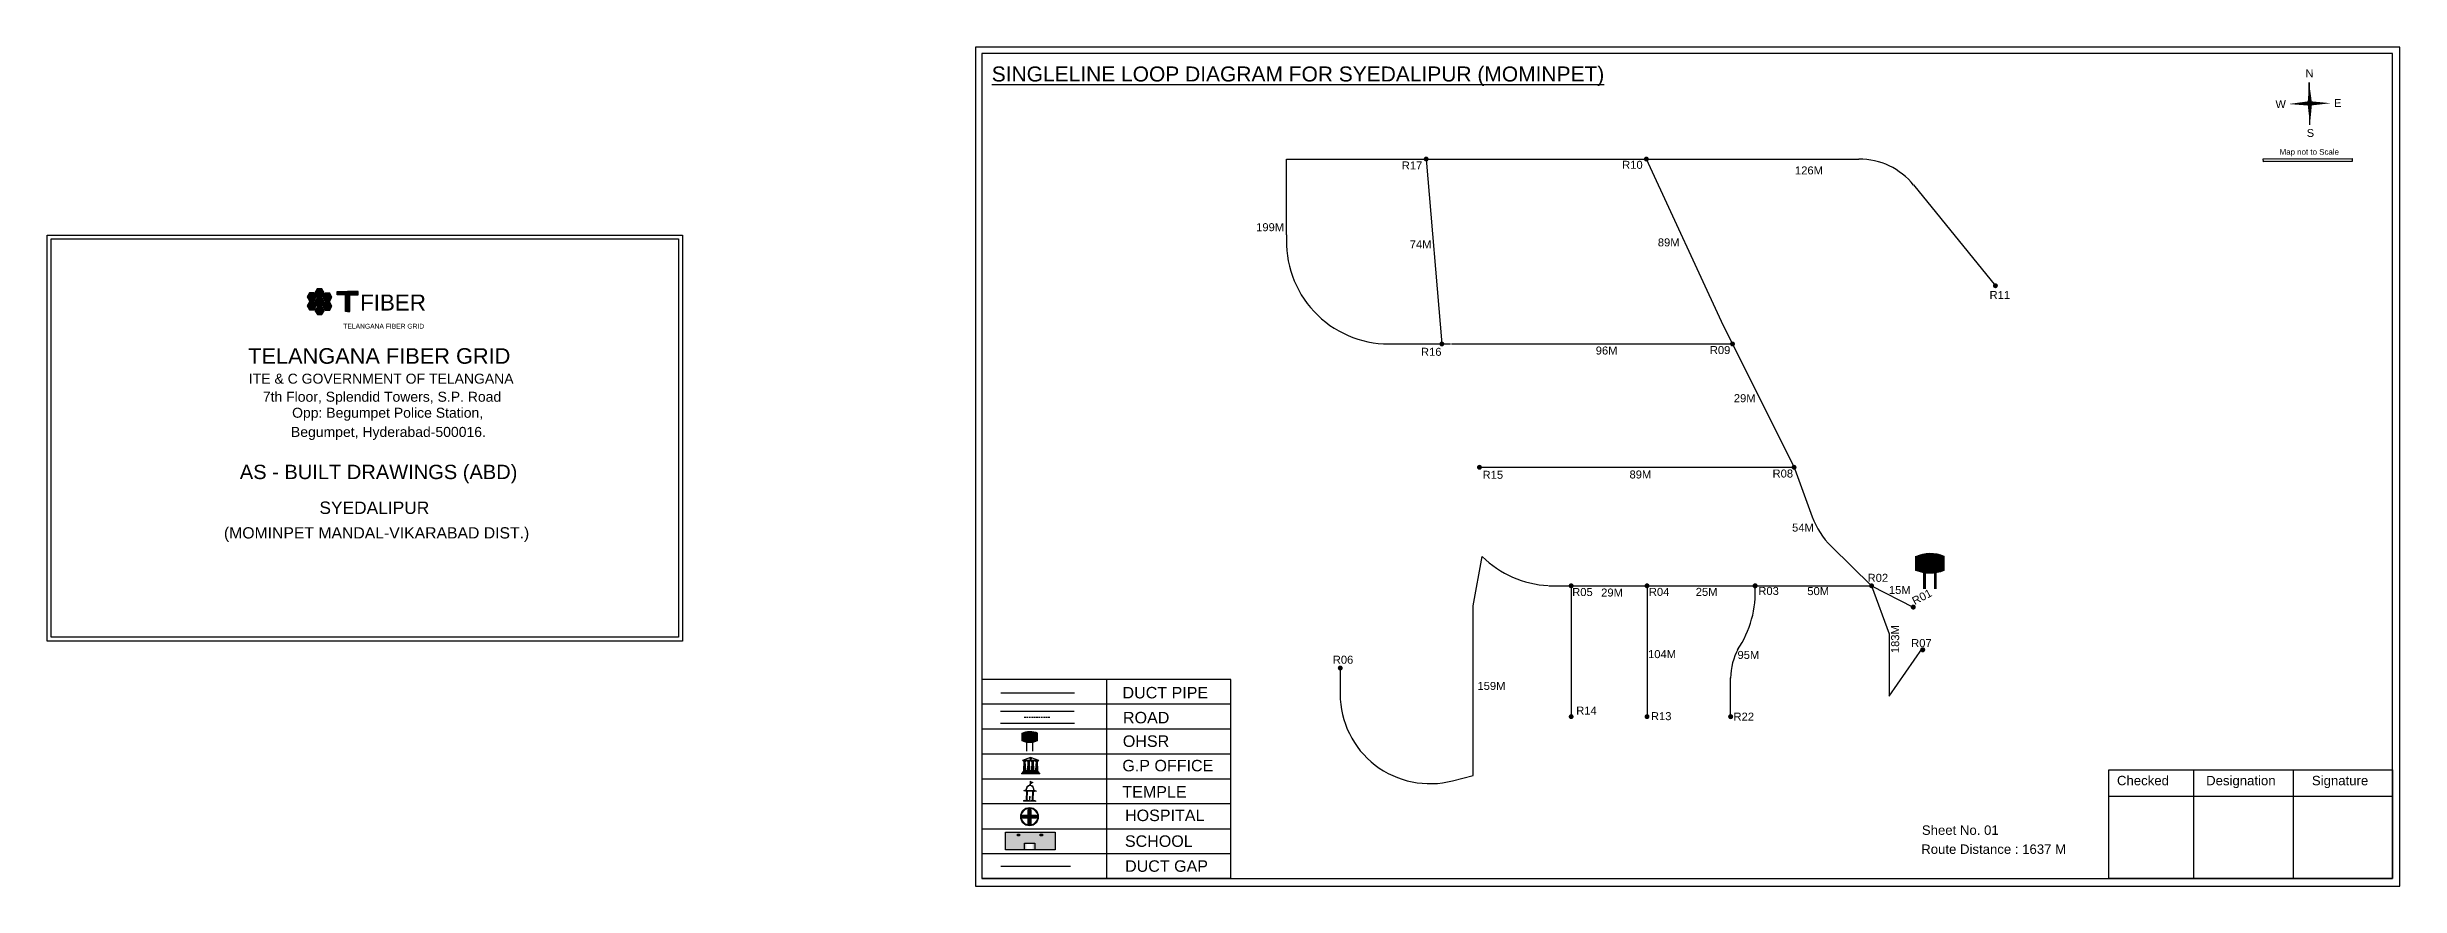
# Model space of a CAD drawing. Header units: inches. Extents: x 660 to 7040, y 655 to 1179.
# Drawn here: x 660 to 2131, y 655 to 1179 of the extents above; entities that cross this region are included whole.
import ezdxf
from ezdxf.enums import TextEntityAlignment as Align

# ---------------------------------------------------------------- set-up
doc = ezdxf.new("R2010")
doc.units = ezdxf.units.IN
doc.header["$MEASUREMENT"] = 0
doc.linetypes.add('DASHEDX2', pattern=[1.5, 1, -0.5])
for name, color, linetype in [('Asbuilt_title', 7, 'Continuous'), ('LANDMARK', 7, 'Continuous'), ('OHT', 7, 'Continuous'), ('pipe', 5, 'Continuous'), ('ROW', 5, 'Continuous')]:
    doc.layers.add(name, color=color, linetype=linetype)
doc.styles.add('200', font='swisse.ttf')
doc.styles.get("Standard").update_dxf_attribs({"font": 'arial.ttf'})

# ---------------------------------------------------------------- blocks, each defined once
blk = doc.blocks.new('OHT')
at = {"linetype": 'Continuous', "lineweight": 0, "true_color": 0x0ffffc}
blk.add_hatch(color=4, dxfattribs=at).paths.add_polyline_path([(0.012, 1), (0, 1, 0.101323), (-0.4, 0.916), (-0.4, 0.525, 0.194075), (0.399, 0.521), (0.399, 0.921, 0.097877)])
at = {"color": 4, "linetype": 'Continuous', "lineweight": 0, "true_color": 0x0ffffc, "flags": 128}
for points in [[(-0.4, 0.525), (-0.4, 0.916)], [(0.399, 0.521), (0.399, 0.921)]]:
    blk.add_lwpolyline(points, dxfattribs=at)
at = {"color": 4, "linetype": 'Continuous', "lineweight": 0, "true_color": 0x0ffffc, "const_width": 0.075, "flags": 128}
for points in [[(-0.15, 0), (-0.15, 0.475)], [(0.15, 0), (0.15, 0.473)]]:
    blk.add_lwpolyline(points, dxfattribs=at)
at = {"color": 4, "linetype": 'Continuous', "lineweight": 0, "true_color": 0x0ffffc}
for centre, radius, start, end in [((0.006, -0.019), 1.019, 67.31091, 113.47108), ((0.004, 1.513), 1.068, 247.76824, 291.70073)]:
    blk.add_arc(centre, radius, start, end, dxfattribs=at)
blk = doc.blocks.new('Government_Office')
at = {"linetype": 'Continuous', "lineweight": 0, "true_color": 0xff0000}
for points in [[(-0.5, 0.05), (0.5, 0.05), (0.5, 0), (-0.5, 0)], [(-0.45, 0.08), (-0.45, 0.12), (0.45, 0.12), (0.45, 0.08)], [(-0.4, 0.14), (-0.4, 0.18), (0.4, 0.18), (0.4, 0.14)]]:
    blk.add_hatch(color=1, dxfattribs=at).paths.add_polyline_path(points)
h = blk.add_hatch(color=1, dxfattribs=at)
h.paths.add_polyline_path([(0.44, 0.72), (0.45, 0.75), (0, 0.93), (-0.45, 0.75), (-0.44, 0.72)])
h.paths.add_polyline_path([(0.36, 0.75), (-0.36, 0.75), (0, 0.9)], flags=16)
h.paths.add_polyline_path([(0, 0.78, -1), (0, 0.87, -1)], flags=0)
h = blk.add_hatch(color=1, dxfattribs=at)
edge = h.paths.add_edge_path()
edge.add_line((-0.27, 0.2), (-0.3, 0.68))
edge.add_line((-0.3, 0.68), (-0.29, 0.68))
edge.add_arc((-0.28, 0.69), 0.0176, 225.304, 441.5659)
edge.add_line((-0.28, 0.7), (-0.39, 0.7))
edge.add_arc((-0.39, 0.69), 0.0176, 98.4341, 314.696)
edge.add_line((-0.38, 0.68), (-0.37, 0.68))
edge.add_line((-0.37, 0.68), (-0.4, 0.2))
edge.add_line((-0.4, 0.2), (-0.27, 0.2))
h = blk.add_hatch(color=1, dxfattribs=at)
edge = h.paths.add_edge_path()
edge.add_line((-0.05, 0.2), (-0.07, 0.68))
edge.add_line((-0.07, 0.68), (-0.07, 0.68))
edge.add_arc((-0.05, 0.69), 0.0176, 225.304, 441.5659)
edge.add_line((-0.05, 0.7), (-0.17, 0.7))
edge.add_arc((-0.17, 0.69), 0.0176, 98.4341, 314.696)
edge.add_line((-0.16, 0.68), (-0.15, 0.68))
edge.add_line((-0.15, 0.68), (-0.18, 0.2))
edge.add_line((-0.18, 0.2), (-0.05, 0.2))
h = blk.add_hatch(color=1, dxfattribs=at)
edge = h.paths.add_edge_path()
edge.add_arc((0, 0.83), 0.0467, 90, 270)
edge.add_arc((0, 0.83), 0.0467, 270, 450)
h = blk.add_hatch(color=1, dxfattribs=at)
edge = h.paths.add_edge_path()
edge.add_line((0.18, 0.2), (0.15, 0.68))
edge.add_line((0.15, 0.68), (0.16, 0.68))
edge.add_arc((0.17, 0.69), 0.0176, 225.304, 441.5659)
edge.add_line((0.17, 0.7), (0.05, 0.7))
edge.add_arc((0.05, 0.69), 0.0176, 98.4341, 314.696)
edge.add_line((0.07, 0.68), (0.07, 0.68))
edge.add_line((0.07, 0.68), (0.05, 0.2))
edge.add_line((0.05, 0.2), (0.18, 0.2))
h = blk.add_hatch(color=1, dxfattribs=at)
edge = h.paths.add_edge_path()
edge.add_line((0.4, 0.2), (0.37, 0.68))
edge.add_line((0.37, 0.68), (0.38, 0.68))
edge.add_arc((0.39, 0.69), 0.0176, 225.304, 441.5659)
edge.add_line((0.4, 0.7), (0.28, 0.7))
edge.add_arc((0.28, 0.69), 0.0176, 98.4341, 314.696)
edge.add_line((0.29, 0.68), (0.3, 0.68))
edge.add_line((0.3, 0.68), (0.27, 0.2))
edge.add_line((0.27, 0.2), (0.4, 0.2))
at = {"color": 1, "linetype": 'Continuous', "lineweight": 0, "true_color": 0xff0000, "flags": 128}
for points in [[(-0.5, 0.05), (0.5, 0.05), (0.5, 0), (-0.5, 0)], [(-0.45, 0.75), (-0.44, 0.72), (0.44, 0.72), (0.45, 0.75), (0, 0.93)], [(-0.45, 0.08), (-0.45, 0.12), (0.45, 0.12), (0.45, 0.08)], [(-0.4, 0.14), (-0.4, 0.18), (0.4, 0.18), (0.4, 0.14)], [(-0.36, 0.75), (0.36, 0.75), (0, 0.9)]]:
    blk.add_lwpolyline(points, close=True, dxfattribs=at)
for points in [[(-0.27, 0.2), (-0.3, 0.68), (-0.29, 0.68, 1.379694), (-0.28, 0.7), (-0.39, 0.7, 1.379694), (-0.38, 0.68), (-0.37, 0.68), (-0.4, 0.2)], [(-0.05, 0.2), (-0.07, 0.68), (-0.07, 0.68, 1.379694), (-0.05, 0.7), (-0.17, 0.7, 1.379694), (-0.16, 0.68), (-0.15, 0.68), (-0.18, 0.2)], [(0, 0.87, 1), (0, 0.78, 1)], [(0.18, 0.2), (0.15, 0.68), (0.16, 0.68, 1.379694), (0.17, 0.7), (0.05, 0.7, 1.379694), (0.07, 0.68), (0.07, 0.68), (0.05, 0.2)], [(0.4, 0.2), (0.37, 0.68), (0.38, 0.68, 1.379694), (0.4, 0.7), (0.28, 0.7, 1.379694), (0.29, 0.68), (0.3, 0.68), (0.27, 0.2)]]:
    blk.add_lwpolyline(points, format="xyb", close=True, dxfattribs=at)
blk = doc.blocks.new('Temple')
at = {"linetype": 'Continuous', "lineweight": 0, "true_color": 0xff0000}
h = blk.add_hatch(color=1, dxfattribs=at)
edge = h.paths.add_edge_path()
edge.add_line((0.17, 0.49), (0.22, 0.49))
edge.add_line((0.22, 0.49), (0.22, 0.5))
edge.add_line((0.22, 0.5), (0.31, 0.5))
edge.add_line((0.31, 0.5), (0.31, 0.53))
edge.add_line((0.31, 0.53), (0.26, 0.53))
edge.add_line((0.26, 0.53), (0.26, 0.54))
edge.add_line((0.26, 0.54), (0.2, 0.54))
edge.add_spline(control_points=[(0.2, 0.54), (0.2, 0.59), (0.19, 0.64), (0.14, 0.74), (0.09, 0.79), (0.03, 0.8), (0.02, 0.81), (0.01, 0.81)], knot_values=[4.712389, 4.712389, 4.712389, 4.712389, 5.278166, 5.278166, 6.117402, 6.117402, 6.223801, 6.223801, 6.223801, 6.223801], degree=3, periodic=0)
edge.add_line((0.01, 0.81), (0.01, 0.79))
edge.add_line((0.01, 0.79), (-0.01, 0.79))
edge.add_line((-0.01, 0.79), (-0.01, 0.81))
edge.add_spline(control_points=[(-0.01, 0.81), (-0.05, 0.8), (-0.1, 0.78), (-0.17, 0.7), (-0.2, 0.63), (-0.2, 0.55), (-0.2, 0.55), (-0.2, 0.54)], knot_values=[6.343965, 6.343965, 6.343965, 6.343965, 6.956638, 6.956638, 7.795874, 7.795874, 7.853982, 7.853982, 7.853982, 7.853982], degree=3, periodic=0)
edge.add_line((-0.2, 0.54), (-0.26, 0.54))
edge.add_line((-0.26, 0.54), (-0.26, 0.53))
edge.add_line((-0.26, 0.53), (-0.31, 0.53))
edge.add_line((-0.31, 0.53), (-0.31, 0.5))
edge.add_line((-0.31, 0.5), (-0.22, 0.5))
edge.add_line((-0.22, 0.5), (-0.22, 0.49))
edge.add_line((-0.22, 0.49), (-0.17, 0.49))
edge.add_line((-0.17, 0.49), (-0.17, 0.07))
edge.add_arc((-0.2, 0.07), 0.03, -90, 0, ccw=False)
edge.add_line((-0.2, 0.04), (-0.26, 0.04))
edge.add_line((-0.26, 0.04), (-0.26, 0.03))
edge.add_line((-0.26, 0.03), (-0.31, 0.03))
edge.add_line((-0.31, 0.03), (-0.31, 0))
edge.add_line((-0.31, 0), (0.31, 0))
edge.add_line((0.31, 0), (0.31, 0.03))
edge.add_line((0.31, 0.03), (0.26, 0.03))
edge.add_line((0.26, 0.03), (0.26, 0.04))
edge.add_line((0.26, 0.04), (0.2, 0.04))
edge.add_arc((0.2, 0.07), 0.03, 180, 270, ccw=False)
edge.add_line((0.17, 0.07), (0.17, 0.49))
h.paths.add_polyline_path([(0.12, 0.07, -0.414214), (0.1, 0.04), (0.05, 0.04), (0.05, 0.03), (-0.05, 0.03), (-0.05, 0.04), (-0.1, 0.04, -0.414214), (-0.12, 0.07), (-0.12, 0.5), (0.12, 0.5)], flags=16)
edge = h.paths.add_edge_path(flags=16)
edge.add_ellipse((0, 0.54), major_axis=(0, 0.242), ratio=0.722808, start_angle=270, end_angle=450, ccw=False)
edge.add_line((0.17, 0.54), (-0.17, 0.54))
h.paths.add_polyline_path([(0.01, 0.23), (0.01, 0.07), (-0.01, 0.07), (-0.01, 0.23)], flags=0)
at = {"linetype": 'Continuous', "lineweight": 0, "true_color": 0xe66000}
blk.add_hatch(color=32, dxfattribs=at).paths.add_polyline_path([(-0.01, 1), (0.15, 0.93), (0, 0.85)])
at = {"linetype": 'Continuous', "lineweight": 0, "true_color": 0xff0000}
h = blk.add_hatch(color=1, dxfattribs=at)
edge = h.paths.add_edge_path()
edge.add_line((0.01, 0.86), (0, 0.85))
edge.add_line((0, 0.85), (0, 0.93))
edge.add_line((0, 0.93), (-0.01, 0.93))
edge.add_line((-0.01, 0.93), (-0.01, 0.81))
edge.add_spline(control_points=[(-0.01, 0.81), (0, 0.81), (0, 0.81), (0.01, 0.81)], knot_values=[6.223801, 6.223801, 6.223801, 6.223801, 6.343965, 6.343965, 6.343965, 6.343965], degree=3, periodic=0)
edge.add_line((0.01, 0.81), (0.01, 0.86))
h = blk.add_hatch(color=1, dxfattribs=at)
edge = h.paths.add_edge_path()
edge.add_line((0.01, 0.79), (0.01, 0.81))
edge.add_spline(control_points=[(0.01, 0.81), (0, 0.81), (0, 0.81), (-0.01, 0.81)], knot_values=[6.223801, 6.223801, 6.223801, 6.223801, 6.343965, 6.343965, 6.343965, 6.343965], degree=3, periodic=0)
edge.add_line((-0.01, 0.81), (-0.01, 0.79))
edge.add_line((-0.01, 0.79), (0.01, 0.79))
at = {"color": 1, "linetype": 'Continuous', "lineweight": 0, "true_color": 0xff0000, "flags": 128}
blk.add_lwpolyline([(0.2, 0.54), (0.26, 0.54), (0.26, 0.53), (0.31, 0.53), (0.31, 0.5), (0.22, 0.5), (0.22, 0.49), (0.17, 0.49), (0.17, 0.07, 0.414214), (0.2, 0.04), (0.26, 0.04), (0.26, 0.03), (0.31, 0.03), (0.31, 0), (-0.31, 0), (-0.31, 0.03), (-0.26, 0.03), (-0.26, 0.04), (-0.2, 0.04, 0.414214), (-0.17, 0.07), (-0.17, 0.49), (-0.22, 0.49), (-0.22, 0.5), (-0.31, 0.5), (-0.31, 0.53), (-0.26, 0.53), (-0.26, 0.54), (-0.2, 0.54)], format="xyb", dxfattribs=at)
blk.add_lwpolyline([(-0.17, 0.54), (0.17, 0.54)], dxfattribs=at)
blk.add_lwpolyline([(0.12, 0.5), (0.12, 0.07, -0.414214), (0.1, 0.04), (0.05, 0.04), (0.05, 0.03), (-0.05, 0.03), (-0.05, 0.04), (-0.1, 0.04, -0.414214), (-0.12, 0.07), (-0.12, 0.5)], format="xyb", close=True, dxfattribs=at)
at = {"color": 32, "linetype": 'Continuous', "lineweight": 0, "true_color": 0xe66000, "flags": 128}
blk.add_lwpolyline([(-0.01, 1), (0.15, 0.93), (0, 0.85), (-0.01, 1)], dxfattribs=at)
at = {"color": 1, "linetype": 'Continuous', "lineweight": 0, "true_color": 0xff0000, "flags": 128}
for points in [[(0.01, 0.93), (-0.01, 0.93), (-0.01, 0.79), (0.01, 0.79)], [(0.01, 0.23), (-0.01, 0.23), (-0.01, 0.07), (0.01, 0.07)]]:
    blk.add_lwpolyline(points, close=True, dxfattribs=at)
at = {"color": 1, "linetype": 'Continuous', "lineweight": 0, "true_color": 0xff0000}
blk.add_ellipse((0, 0.54), major_axis=(0, 0.242), ratio=0.722808, start_param=4.712389, end_param=7.853982, dxfattribs=at)
blk.add_open_spline([(0.2, 0.54), (0.2, 0.59), (0.19, 0.64), (0.14, 0.74), (0.09, 0.79), (-0.02, 0.82), (-0.08, 0.79), (-0.17, 0.7), (-0.2, 0.63), (-0.2, 0.55), (-0.2, 0.55), (-0.2, 0.54)], degree=3, knots=[4.712389, 4.712389, 4.712389, 4.712389, 5.278166, 5.278166, 6.117402, 6.117402, 6.956638, 6.956638, 7.795874, 7.795874, 7.853982, 7.853982, 7.853982, 7.853982], dxfattribs=at)
blk = doc.blocks.new('*U11')
at = {"color": 0, "linetype": 'DASHEDX2', "transparency": 16777216}
blk.add_line((-8.2, 0), (8, 0), dxfattribs=at)
blk = doc.blocks.new('Hospital')
at = {"linetype": 'Continuous', "lineweight": 0, "true_color": 0x000000}
h = blk.add_hatch(color=18, dxfattribs=at)
h.paths.add_polyline_path([(-0.5, 0, 1), (0.5, 0, 1)])
h.paths.add_polyline_path([(0.45, 0, -1), (-0.45, 0, -1)], flags=16)
at = {"linetype": 'Continuous', "true_color": 0xff0000}
blk.add_hatch(color=1, dxfattribs=at).paths.add_polyline_path([(-0.39, 0.08), (-0.08, 0.08), (-0.08, 0.39), (0.08, 0.39), (0.08, 0.08), (0.39, 0.08), (0.39, -0.08), (0.08, -0.08), (0.08, -0.39), (-0.08, -0.39), (-0.08, -0.08), (-0.39, -0.08)])
at = {"color": 1, "linetype": 'Continuous', "true_color": 0xff0000, "flags": 128}
blk.add_lwpolyline([(-0.39, 0.08), (-0.08, 0.08), (-0.08, 0.39), (0.08, 0.39), (0.08, 0.08), (0.39, 0.08), (0.39, -0.08), (0.08, -0.08), (0.08, -0.39), (-0.08, -0.39), (-0.08, -0.08), (-0.39, -0.08)], close=True, dxfattribs=at)
at = {"color": 18, "linetype": 'Continuous', "lineweight": 0, "true_color": 0x000000}
for radius in [0.5, 0.446]:
    blk.add_circle((0, 0), radius, dxfattribs=at)

msp = doc.modelspace()

# ---------------------------------------------------------------- hatches: boundary and pattern name
at = {"ltscale": 0.5}
h = msp.add_hatch(color=5, dxfattribs=at)
h.dxf.hatch_style = 1
h.paths.add_polyline_path([(1523.6, 1109.4, 1), (1520.5, 1109.4, 1)])
h = msp.add_hatch(color=5, dxfattribs=at)
h.dxf.hatch_style = 1
h.paths.add_polyline_path([(1661.2, 1109.4, 1), (1658.1, 1109.4, 1)])
at = {"true_color": 0x0093dd}
h = msp.add_hatch(color=142, dxfattribs=at)
h.dxf.hatch_style = 1
h.paths.add_polyline_path([(2045.1, 1109.6), (2045.2, 1107.7), (2100.7, 1107.8), (2100.7, 1109.7)])
at = {"ltscale": 0.5}
h = msp.add_hatch(color=5, dxfattribs=at)
h.dxf.hatch_style = 1
h.paths.add_polyline_path([(1879.3, 1030.2, 1), (1876.2, 1030.2, 1)])
h = msp.add_hatch(color=256)
h.set_gradient(color1=(102, 0, 204), color2=(102, 0, 204), tint=1)
h.paths.add_polyline_path([(832, 1017.7), (833.4, 1020.2), (832, 1022.7), (829.1, 1022.7), (827.7, 1020.2), (829.1, 1017.7)])
h.paths.add_polyline_path([(832, 1023.2), (833.4, 1025.7), (832, 1028.2), (829.1, 1028.2), (827.7, 1025.7), (829.1, 1023.2)])
h.paths.add_polyline_path([(822.8, 1023.3), (824.2, 1020.8), (827.1, 1020.8), (828.5, 1023.2), (827.1, 1025.7), (824.2, 1025.7)])
h.paths.add_polyline_path([(824.2, 1015.1), (827.1, 1015.1), (828.5, 1017.6), (827.1, 1020.1), (824.2, 1020.1), (822.8, 1017.6)])
h.paths.add_polyline_path([(827.7, 1014.7), (829.2, 1012.2), (832, 1012.2), (833.5, 1014.6), (832, 1017.1), (829.2, 1017.1)])
h.paths.add_polyline_path([(834, 1014.9), (836.9, 1014.9), (838.3, 1017.4), (836.9, 1019.9), (834, 1019.9), (832.6, 1017.4)])
h.paths.add_polyline_path([(836.9, 1025.5), (834, 1025.5), (832.6, 1023), (834, 1020.5), (836.9, 1020.5), (838.3, 1023)])
h = msp.add_hatch(color=256)
h.set_gradient(color1=(102, 0, 204), color2=(102, 0, 204), tint=1)
h.paths.add_polyline_path([(849.4, 1024.5), (854.7, 1024.5), (854.7, 1026.6), (848.1, 1026.6), (841.5, 1026.6), (841.5, 1024.5), (846.8, 1024.5), (846.8, 1014), (848.1, 1014), (849.4, 1014)])
h = msp.add_hatch(color=5, dxfattribs=at)
h.dxf.hatch_style = 1
h.paths.add_polyline_path([(1533.4, 993.8, 1), (1530.3, 993.8, 1)])
h = msp.add_hatch(color=5, dxfattribs=at)
h.dxf.hatch_style = 1
h.paths.add_polyline_path([(1715, 993.8, 1), (1711.9, 993.8, 1)])
h = msp.add_hatch(color=5, dxfattribs=at)
h.dxf.hatch_style = 1
h.paths.add_polyline_path([(1556.9, 916.7, 1), (1553.8, 916.7, 1)])
h = msp.add_hatch(color=5, dxfattribs=at)
h.dxf.hatch_style = 1
h.paths.add_polyline_path([(1753.5, 916.7, 1), (1750.4, 916.7, 1)])
h = msp.add_hatch(color=5, dxfattribs=at)
h.dxf.hatch_style = 1
h.paths.add_polyline_path([(1614.2, 842.6, 1), (1611.1, 842.6, 1)])
h = msp.add_hatch(color=5, dxfattribs=at)
h.dxf.hatch_style = 1
h.paths.add_polyline_path([(1661.6, 842.6, 1), (1658.5, 842.6, 1)])
h = msp.add_hatch(color=5, dxfattribs=at)
h.dxf.hatch_style = 1
h.paths.add_polyline_path([(1729.2, 842.6, 1), (1726, 842.6, 1)])
h = msp.add_hatch(color=5, dxfattribs=at)
h.dxf.hatch_style = 1
h.paths.add_polyline_path([(1801.9, 842.6, 1), (1798.8, 842.6, 1)])
h = msp.add_hatch(color=5, dxfattribs=at)
h.dxf.hatch_style = 1
h.paths.add_polyline_path([(1828, 829.3, 1), (1824.8, 829.3, 1)])
h = msp.add_hatch(color=5, dxfattribs=at)
h.dxf.hatch_style = 1
h.paths.add_polyline_path([(1833.9, 802.6, 1), (1830.7, 802.6, 1)])
h = msp.add_hatch(color=5, dxfattribs=at)
h.dxf.hatch_style = 1
h.paths.add_polyline_path([(1469.9, 791.2, 1), (1466.8, 791.2, 1)])
h = msp.add_hatch(color=5, dxfattribs=at)
h.dxf.hatch_style = 1
h.paths.add_polyline_path([(1614.2, 760.8, 1), (1611.1, 760.8, 1)])
h = msp.add_hatch(color=5, dxfattribs=at)
h.dxf.hatch_style = 1
h.paths.add_polyline_path([(1661.6, 760.8, 1), (1658.5, 760.8, 1)])
h = msp.add_hatch(color=5, dxfattribs=at)
h.dxf.hatch_style = 1
h.paths.add_polyline_path([(1713.9, 760.8, 1), (1710.7, 760.8, 1)])
at = {"true_color": 0xc8c92d}
h = msp.add_hatch(color=52, dxfattribs=at)
h.dxf.hatch_style = 1
h.paths.add_polyline_path([(1265.3, 688.6), (1259.2, 688.6), (1259.2, 677.5), (1265.3, 677.5)])
h.paths.add_polyline_path([(1290.2, 688.6), (1284, 688.6), (1284, 677.5), (1290.2, 677.5)])
at = {"true_color": 0x293189}
h = msp.add_hatch(color=177, dxfattribs=at)
h.dxf.hatch_style = 1
h.paths.add_polyline_path([(1284, 688.6), (1265.3, 688.6), (1265.3, 677.5), (1272.3, 677.5), (1272.3, 681.2), (1276.2, 681.2), (1276.2, 677.5), (1284, 677.5)])
h.paths.add_polyline_path([(1268, 686.2), (1266.6, 686.2), (1266.6, 687.4), (1268, 687.4)], flags=16)
h.paths.add_polyline_path([(1280.9, 686.2), (1280.9, 687.4), (1282.3, 687.4), (1282.3, 686.2)], flags=16)

# ---------------------------------------------------------------- linework, layer by layer
for p, q in [((2074.3, 1130.9), (2073.8, 1157.2)), ((841.5, 1024.5), (841.5, 1026.6)), ((841.5, 1026.6), (848.1, 1026.6)), ((846.8, 1024.5), (841.5, 1024.5)), ((846.8, 1014), (846.8, 1024.5)), ((854.7, 1026.6), (848.1, 1026.6)), ((849.4, 1014), (849.4, 1024.5)), ((849.4, 1024.5), (854.7, 1024.5)), ((854.7, 1024.5), (854.7, 1026.6)), ((848.1, 1014), (846.8, 1014)), ((849.4, 1014), (848.1, 1014)), ((848.1, 1014), (849.4, 1014)), ((1244.5, 784.1), (1244.5, 659.6)), ((1322.3, 784.1), (1322.3, 659.6)), ((1400, 768.5), (1244.5, 768.5)), ((1400, 753), (1244.5, 753)), ((1256.1, 764.2), (1302, 764.2)), ((1256.1, 756.7), (1302.3, 756.7)), ((1400, 737.4), (1244.5, 737.4)), ((1400, 721.8), (1244.5, 721.8)), ((1400, 706.3), (1244.5, 706.3)), ((1244.5, 690.7), (1400, 690.7)), ((1244.5, 675.2), (1400, 675.2)), ((1400, 659.6), (1244.5, 659.6))]:
    msp.add_line(p, q)
at = {"color": 1}
msp.add_line((2073.8, 1157.2), (2074.1, 1144), dxfattribs=at)
at = {"color": 242, "true_color": 0xcd2027}
for p, q in [((2001.6, 727.5), (2001.6, 659.6)), ((2063.8, 727.5), (2063.8, 659.6)), ((1948.6, 711), (2125.8, 711))]:
    msp.add_line(p, q, dxfattribs=at)
for points in [[(1240.4, 1179.4), (1240.4, 654.9), (2130.5, 654.9), (2130.5, 1179.4)], [(1244.5, 1175.4), (1244.5, 659.6), (2125.8, 659.6), (2125.8, 1175.4)], [(824.2, 1020.8), (827.1, 1020.8), (828.5, 1023.2), (827.1, 1025.7), (824.2, 1025.7), (822.8, 1023.3)], [(824.2, 1015.1), (827.1, 1015.1), (828.5, 1017.6), (827.1, 1020.1), (824.2, 1020.1), (822.8, 1017.6)], [(829.1, 1023.2), (832, 1023.2), (833.4, 1025.7), (832, 1028.2), (829.1, 1028.2), (827.7, 1025.7)], [(829.1, 1017.7), (832, 1017.7), (833.4, 1020.2), (832, 1022.7), (829.1, 1022.7), (827.7, 1020.2)], [(829.2, 1012.2), (832, 1012.2), (833.5, 1014.6), (832, 1017.1), (829.2, 1017.1), (827.7, 1014.7)], [(834, 1020.5), (836.9, 1020.5), (838.3, 1023), (836.9, 1025.5), (834, 1025.5), (832.6, 1023)], [(834, 1014.9), (836.9, 1014.9), (838.3, 1017.4), (836.9, 1019.9), (834, 1019.9), (832.6, 1017.4)], [(1290.3, 688.6), (1290.3, 677.5), (1259.2, 677.5), (1259.2, 688.6)], [(1268, 687.4), (1268, 686.2), (1266.6, 686.2), (1266.6, 687.4)], [(1280.9, 686.2), (1280.9, 687.4), (1282.3, 687.4), (1282.3, 686.2)]]:
    msp.add_lwpolyline(points, close=True)
at = {"color": 142, "true_color": 0x0093dd}
msp.add_lwpolyline([(2100.7, 1107.8), (2045.2, 1107.7), (2045.1, 1109.6), (2100.7, 1109.7), (2100.7, 1107.8)], dxfattribs=at)
for points in [[(1400, 659.6), (1400, 784.1), (1244.5, 784.1)], [(1271, 677.5), (1271, 681.6), (1277.5, 681.6), (1277.5, 677.5)]]:
    msp.add_lwpolyline(points)
at = {"color": 242, "true_color": 0xcd2027}
msp.add_lwpolyline([(2125.8, 659.6), (1948.6, 659.6), (1948.6, 727.5), (2125.8, 727.5)], close=True, dxfattribs=at)
at = {"color": 1}
msp.add_solid([(2072.8, 1144), (2075.6, 1144.1), (2073.8, 1157.2)], dxfattribs=at)
for points in [[(2074.1, 1142.8), (2074.1, 1145.6), (2060.9, 1143.8)], [(2072.8, 1144), (2075.6, 1144.1), (2074.3, 1130.9)], [(2074.1, 1142.8), (2074.1, 1145.6), (2087.2, 1144.3)]]:
    msp.add_solid(points)
at = {"layer": 'Asbuilt_title'}
for points in [[(660.3, 807.9), (660.3, 1061.9), (1057.4, 1061.9), (1057.4, 807.9)], [(662.8, 810.4), (662.8, 1059.5), (1054.9, 1059.5), (1054.9, 810.4)]]:
    msp.add_lwpolyline(points, close=True, dxfattribs=at)
at = {"layer": 'OHT', "color": 5}
msp.add_line((1256.3, 775.6), (1302.2, 775.6), dxfattribs=at)
at = {"layer": 'OHT', "color": 1}
msp.add_line((1256.3, 667.4), (1299.9, 667.4), dxfattribs=at)
at = {"layer": 'pipe'}
for p, q in [((1434.8, 1062), (1434.8, 1109.4)), ((1434.8, 1109.4), (1498.7, 1109.4)), ((1498.7, 1109.4), (1536.1, 1109.4)), ((1522, 1109.4), (1531.8, 993.8)), ((1535.6, 1109.4), (1675.1, 1109.4)), ((1707.9, 1005.2), (1659.7, 1109.4)), ((1672.3, 1109.4), (1792.5, 1109.4)), ((1826.6, 1093.2), (1877.7, 1030.2)), ((1751.8, 917.2), (1706.5, 1007.8)), ((1498.7, 993.8), (1537.3, 993.8)), ((1537.8, 993.8), (1713.5, 993.8)), ((1555, 916.7), (1752, 916.7)), ((1751.5, 917.9), (1763.3, 885.8)), ((1551.5, 830), (1557.1, 860.9)), ((1800.4, 842.6), (1775.3, 867.2)), ((1598.7, 842.6), (1654.1, 842.6)), ((1612.7, 842.6), (1612.7, 760.8)), ((1654.1, 842.6), (1721.7, 842.6)), ((1660.1, 842.6), (1660.1, 760.8)), ((1721.7, 842.6), (1800.4, 842.6)), ((1800.4, 842.6), (1811.4, 812.5)), ((1800.4, 842.6), (1826.4, 829.3)), ((1551.5, 754.5), (1551.5, 830)), ((1811.4, 812.5), (1811.4, 773.7)), ((1811.4, 773.7), (1832.2, 803.6)), ((1468.3, 791.2), (1468.3, 774.9)), ((1712.3, 760.8), (1712.3, 785)), ((1551.5, 724.1), (1551.5, 754.5)), ((1538.6, 720.7), (1551.5, 724.1))]:
    msp.add_line(p, q, dxfattribs=at)
for centre, radius, start, end in [((1792.5, 1065.4), 44, 39.0683, 90), ((1498.7, 1057.8), 64, 176.2099, 270), ((1810.2, 903), 50, 200.11, 225.609), ((1601.9, 906.6), 64, 225.5864, 266.817), ((1663.7, 838.6), 64, 325.815, 3.5953), ((1751.5, 784.6), 39.2, 151.6684, 179.4803), ((1524.3, 774.9), 56, 180, 284.7604)]:
    msp.add_arc(centre, radius, start, end, dxfattribs=at)

# ---------------------------------------------------------------- block references
at = {"linetype": 'DASHEDX2'}
msp.add_blockref('*U11', (1279.1, 760.5), dxfattribs=at)
at = {"layer": 'LANDMARK'}
for name, p, xscale, yscale, zscale in [('Government_Office', (1274.9, 725), 11.32114773247135, 11.32114773247135, 11.32114773247135), ('Hospital', (1274.2, 698.3), 11.41772014427468, 11.41772014427468, 11.41772014427468)]:
    msp.add_blockref(name, p, dxfattribs=dict(at, xscale=xscale, yscale=yscale, zscale=zscale))
at = {"layer": 'LANDMARK', "xscale": 12.62452535729322, "yscale": 12.62452535729322, "zscale": 12.62452535729322, "rotation": 358.3713438591284}
msp.add_blockref('Temple', (1274.3, 707.9), dxfattribs=at)
at = {"layer": 'OHT'}
for p, xscale, yscale, zscale in [((1836.8, 840.5), 22.41341502807723, 22.41341502807723, 22.41341502807723), ((1274.3, 739.1), 12.45189723782068, 12.45189723782068, 12.45189723782068)]:
    msp.add_blockref('OHT', p, dxfattribs=dict(at, xscale=xscale, yscale=yscale, zscale=zscale))

# ---------------------------------------------------------------- texts
at = {"color": 242, "true_color": 0xcd2027}
msp.add_text('%%USINGLELINE LOOP DIAGRAM FOR SYEDALIPUR (MOMINPET)', height=9.375, dxfattribs=at).set_placement((1250.6, 1157.9))
for s, height, rotation, p in [('N', 4.95, 1.0063, (2071.5, 1160.5)), ('E', 4.95, 1.0063, (2089.4, 1141.9)), ('W', 4.95, 1.0063, (2052.8, 1141.2)), ('S', 4.95, 1.0063, (2072.3, 1123.2)), ('R01', 5, 27.7304, (1827.3, 830.5)), ('183M', 5, 90, (1817.6, 800.5))]:
    msp.add_text(s, height=height, rotation=rotation).set_placement(p)
for s, height, p in [('R17', 5, (1506.8, 1102.9)), ('R10', 5, (1644.5, 1103.3)), ('126M', 5, (1752.5, 1099.8)), ('Map not to Scale', 3.542, (2055.3, 1112.1)), ('199M', 5, (1415.8, 1064.3)), ('89M', 5, (1666.8, 1054.8)), ('74M', 5, (1511.8, 1053.6)), ('R11', 5, (1874.1, 1021.9)), ('R16', 5, (1518.8, 986.4)), ('96M', 5, (1628, 987.2)), ('R09', 5, (1699.3, 987.5)), ('29M', 5, (1714.3, 957.4)), ('R15', 5, (1557.3, 909.5)), ('89M', 5, (1649.1, 909.7)), ('R08', 5, (1738.5, 910.3)), ('54M', 5, (1750.7, 876.5)), ('R05', 5, (1613.3, 836.2)), ('29M', 5, (1631.4, 835.9)), ('R04', 5, (1661.2, 836.3)), ('25M', 5, (1690.5, 836.3)), ('R03', 5, (1729.6, 836.9)), ('50M', 5, (1760.2, 836.8)), ('R02', 5, (1797.9, 845.1)), ('15M', 5, (1811.2, 837.5)), ('R07', 5, (1825.1, 804.3)), ('R06', 5, (1463.7, 793.9)), ('104M', 5, (1660.7, 797.4)), ('95M', 5, (1716.6, 796.9)), ('DUCT PIPE', 7.18, (1332.3, 772.2)), ('159M', 5, (1554.1, 777.5)), ('R14', 5, (1615.8, 762.1)), ('ROAD ', 7.18, (1332.6, 756.6)), ('R13', 5, (1662.5, 758.6)), ('R22', 5, (1714.1, 758.3)), ('OHSR', 7.18, (1332.5, 741.9)), ('G.P OFFICE', 7.18, (1332.2, 726.6)), ('Checked', 5.89, (1953.7, 717.9)), ('Designation', 5.886, (2009.4, 717.9)), ('Signature', 5.89, (2075.5, 717.9)), ('TEMPLE', 7.18, (1332.2, 710.2)), ('HOSPITAL', 7.18, (1333.9, 695.5)), ('Sheet No. 01', 5.886, (1831.8, 686.9)), ('SCHOOL', 7.18, (1333.8, 679.4)), ('Route Distance : 1637 M', 5.886, (1831.4, 675)), ('DUCT GAP', 7.18, (1333.9, 663.8))]:
    msp.add_text(s, height=height).set_placement(p)
at = {"color": 18, "true_color": 0x000000}
msp.add_text('FIBER', height=10, dxfattribs=at).set_placement((855.9, 1014.7))
at = {"color": 252, "true_color": 0x939598}
msp.add_text('TELANGANA FIBER GRID', height=3, dxfattribs=at).set_placement((845.4, 1003.4))
at = {"layer": 'ROW', "color": 5, "style": '200'}
for s, height, p in [(' TELANGANA FIBER GRID', 9.728, (866, 986.3)), ('ITE & C GOVERNMENT OF TELANGANA', 6.25, (869.1, 972.1)), ('7th Floor, Splendid Towers, S.P. Road', 6.25, (869.6, 960.8)), ('Begumpet, Hyderabad-500016.', 6.25, (873.6, 938.8)), ('Opp: Begumpet Police Station,', 6.25, (873.1, 950.8))]:
    msp.add_text(s, height=height, dxfattribs=at).set_placement(p, align=Align.MIDDLE_CENTER)
at = {"layer": 'ROW', "color": 6, "style": '200'}
msp.add_text('AS - BUILT DRAWINGS (ABD) ', height=8.975, dxfattribs=at).set_placement((869.2, 913.8), align=Align.MIDDLE_CENTER)
at = {"layer": 'ROW', "color": 1, "style": '200'}
for s, height, p in [('SYEDALIPUR', 7.76, (864.8, 891.4)), ('(MOMINPET MANDAL-VIKARABAD DIST.)', 7.043, (866.2, 875.7))]:
    msp.add_text(s, height=height, dxfattribs=at).set_placement(p, align=Align.MIDDLE_CENTER)

doc.saveas('drawing.dxf')
